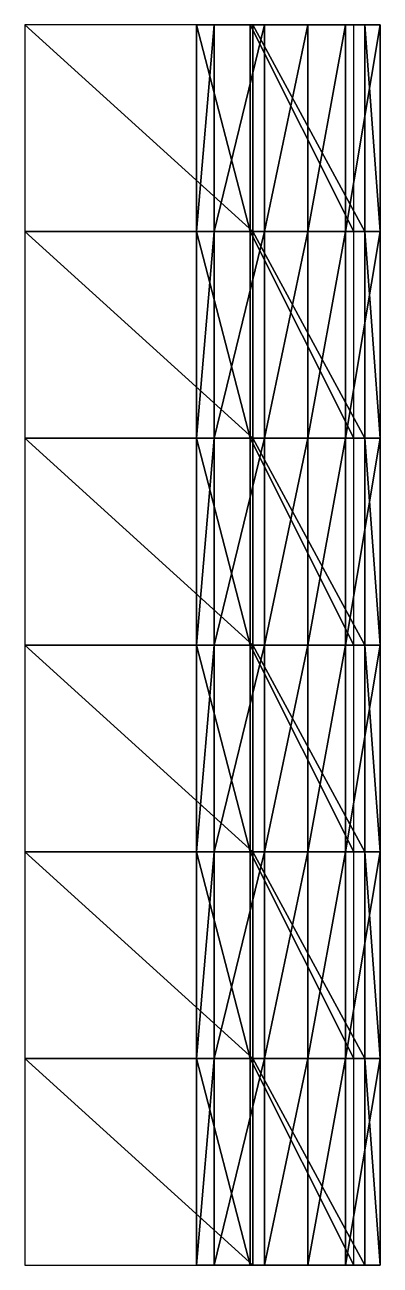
# Model space of a CAD drawing. Header units: metres. Extents: x 10.89 to 11.17, y -0.5 to 0.5.
import ezdxf

# ---------------------------------------------------------------- set-up
doc = ezdxf.new("R2010")
doc.units = ezdxf.units.M

msp = doc.modelspace()

# ---------------------------------------------------------------- linework, layer by layer
at = {"layer": 'F3Surf'}
for points in [[(10.8852, 0.3333, 2.1041), (11.069, 0.3333, 1.9203), (10.8852, 0.5, 2.1041)], [(10.8852, 0.5, 2.1041), (11.069, 0.3333, 1.9203), (11.069, 0.5, 1.9203)], [(11.0378, 0.3333, 1.0978), (11.0235, 0.3333, 0.9728), (11.0378, 0.5, 1.0978)], [(11.0378, 0.5, 1.0978), (11.0235, 0.3333, 0.9728), (11.0235, 0.5, 0.9728)], [(11.0235, 0.3333, 0.9728), (11.0667, 0.3333, 0.856), (11.0235, 0.5, 0.9728)], [(11.0235, 0.5, 0.9728), (11.0667, 0.3333, 0.856), (11.0667, 0.5, 0.856)], [(11.0782, 0.3333, 1.2329), (11.0378, 0.3333, 1.0978), (11.0782, 0.5, 1.2329)], [(11.0782, 0.5, 1.2329), (11.0378, 0.3333, 1.0978), (11.0378, 0.5, 1.0978)], [(11.0667, 0.3333, 0.856), (11.1503, 0.3333, 0.7193), (11.0667, 0.5, 0.856)], [(11.0667, 0.5, 0.856), (11.1503, 0.3333, 0.7193), (11.1503, 0.5, 0.7193)], [(11.069, 0.5, 1.9203), (11.1591, 0.3333, 1.8194), (11.1591, 0.5, 1.8194)], [(11.069, 0.3333, 1.9203), (11.1591, 0.3333, 1.8194), (11.069, 0.5, 1.9203)], [(11.1131, 0.5, 1.3797), (11.0782, 0.3333, 1.2329), (11.0782, 0.5, 1.2329)], [(11.1131, 0.3333, 1.3797), (11.0782, 0.3333, 1.2329), (11.1131, 0.5, 1.3797)], [(11.1437, 0.3333, 1.5323), (11.1131, 0.3333, 1.3797), (11.1437, 0.5, 1.5323)], [(11.1437, 0.5, 1.5323), (11.1131, 0.3333, 1.3797), (11.1131, 0.5, 1.3797)], [(11.1715, 0.3333, 1.6844), (11.1437, 0.3333, 1.5323), (11.1715, 0.5, 1.6844)], [(11.1715, 0.5, 1.6844), (11.1437, 0.3333, 1.5323), (11.1437, 0.5, 1.5323)], [(11.1591, 0.3333, 1.8194), (11.1715, 0.3333, 1.6844), (11.1591, 0.5, 1.8194)], [(11.1591, 0.5, 1.8194), (11.1715, 0.3333, 1.6844), (11.1715, 0.5, 1.6844)], [(10.8852, 0.1667, 2.1041), (11.069, 0.1667, 1.9203), (10.8852, 0.3333, 2.1041)], [(10.8852, 0.3333, 2.1041), (11.069, 0.1667, 1.9203), (11.069, 0.3333, 1.9203)], [(11.0378, 0.1667, 1.0978), (11.0235, 0.1667, 0.9728), (11.0378, 0.3333, 1.0978)], [(11.0378, 0.3333, 1.0978), (11.0235, 0.1667, 0.9728), (11.0235, 0.3333, 0.9728)], [(11.0235, 0.1667, 0.9728), (11.0667, 0.1667, 0.856), (11.0235, 0.3333, 0.9728)], [(11.0235, 0.3333, 0.9728), (11.0667, 0.1667, 0.856), (11.0667, 0.3333, 0.856)], [(11.0782, 0.1667, 1.2329), (11.0378, 0.1667, 1.0978), (11.0782, 0.3333, 1.2329)], [(11.0782, 0.3333, 1.2329), (11.0378, 0.1667, 1.0978), (11.0378, 0.3333, 1.0978)], [(11.0667, 0.1667, 0.856), (11.1503, 0.1667, 0.7193), (11.0667, 0.3333, 0.856)], [(11.0667, 0.3333, 0.856), (11.1503, 0.1667, 0.7193), (11.1503, 0.3333, 0.7193)], [(11.069, 0.1667, 1.9203), (11.1591, 0.1667, 1.8194), (11.069, 0.3333, 1.9203)], [(11.069, 0.3333, 1.9203), (11.1591, 0.1667, 1.8194), (11.1591, 0.3333, 1.8194)], [(11.1131, 0.1667, 1.3797), (11.0782, 0.1667, 1.2329), (11.1131, 0.3333, 1.3797)], [(11.1131, 0.3333, 1.3797), (11.0782, 0.1667, 1.2329), (11.0782, 0.3333, 1.2329)], [(11.1437, 0.1667, 1.5323), (11.1131, 0.1667, 1.3797), (11.1437, 0.3333, 1.5323)], [(11.1437, 0.3333, 1.5323), (11.1131, 0.1667, 1.3797), (11.1131, 0.3333, 1.3797)], [(11.1715, 0.1667, 1.6844), (11.1437, 0.1667, 1.5323), (11.1715, 0.3333, 1.6844)], [(11.1715, 0.3333, 1.6844), (11.1437, 0.1667, 1.5323), (11.1437, 0.3333, 1.5323)], [(11.1591, 0.1667, 1.8194), (11.1715, 0.1667, 1.6844), (11.1591, 0.3333, 1.8194)], [(11.1591, 0.3333, 1.8194), (11.1715, 0.1667, 1.6844), (11.1715, 0.3333, 1.6844)], [(10.8852, 0, 2.1041), (11.069, 0, 1.9203), (10.8852, 0.1667, 2.1041)], [(10.8852, 0.1667, 2.1041), (11.069, 0, 1.9203), (11.069, 0.1667, 1.9203)], [(11.0378, 0, 1.0978), (11.0235, 0, 0.9728), (11.0378, 0.1667, 1.0978)], [(11.0378, 0.1667, 1.0978), (11.0235, 0, 0.9728), (11.0235, 0.1667, 0.9728)], [(11.0235, 0, 0.9728), (11.0667, 0, 0.856), (11.0235, 0.1667, 0.9728)], [(11.0235, 0.1667, 0.9728), (11.0667, 0, 0.856), (11.0667, 0.1667, 0.856)], [(11.0782, 0, 1.2329), (11.0378, 0, 1.0978), (11.0782, 0.1667, 1.2329)], [(11.0782, 0.1667, 1.2329), (11.0378, 0, 1.0978), (11.0378, 0.1667, 1.0978)], [(11.0667, 0, 0.856), (11.1503, 0, 0.7193), (11.0667, 0.1667, 0.856)], [(11.0667, 0.1667, 0.856), (11.1503, 0, 0.7193), (11.1503, 0.1667, 0.7193)], [(11.069, 0, 1.9203), (11.1591, 0, 1.8194), (11.069, 0.1667, 1.9203)], [(11.069, 0.1667, 1.9203), (11.1591, 0, 1.8194), (11.1591, 0.1667, 1.8194)], [(11.1131, 0, 1.3797), (11.0782, 0, 1.2329), (11.1131, 0.1667, 1.3797)], [(11.1131, 0.1667, 1.3797), (11.0782, 0, 1.2329), (11.0782, 0.1667, 1.2329)], [(11.1437, 0, 1.5323), (11.1131, 0, 1.3797), (11.1437, 0.1667, 1.5323)], [(11.1437, 0.1667, 1.5323), (11.1131, 0, 1.3797), (11.1131, 0.1667, 1.3797)], [(11.1715, 0, 1.6844), (11.1437, 0, 1.5323), (11.1715, 0.1667, 1.6844)], [(11.1715, 0.1667, 1.6844), (11.1437, 0, 1.5323), (11.1437, 0.1667, 1.5323)], [(11.1591, 0, 1.8194), (11.1715, 0, 1.6844), (11.1591, 0.1667, 1.8194)], [(11.1591, 0.1667, 1.8194), (11.1715, 0, 1.6844), (11.1715, 0.1667, 1.6844)], [(10.8852, -0.1667, 2.1041), (11.069, -0.1667, 1.9203), (10.8852, 0, 2.1041)], [(10.8852, 0, 2.1041), (11.069, -0.1667, 1.9203), (11.069, 0, 1.9203)], [(11.0378, -0.1667, 1.0978), (11.0235, -0.1667, 0.9728), (11.0378, 0, 1.0978)], [(11.0378, 0, 1.0978), (11.0235, -0.1667, 0.9728), (11.0235, 0, 0.9728)], [(11.0235, -0.1667, 0.9728), (11.0667, -0.1667, 0.856), (11.0235, 0, 0.9728)], [(11.0235, 0, 0.9728), (11.0667, -0.1667, 0.856), (11.0667, 0, 0.856)], [(11.0782, -0.1667, 1.2329), (11.0378, -0.1667, 1.0978), (11.0782, 0, 1.2329)], [(11.0782, 0, 1.2329), (11.0378, -0.1667, 1.0978), (11.0378, 0, 1.0978)], [(11.0667, -0.1667, 0.856), (11.1503, -0.1667, 0.7193), (11.0667, 0, 0.856)], [(11.0667, 0, 0.856), (11.1503, -0.1667, 0.7193), (11.1503, 0, 0.7193)], [(11.069, -0.1667, 1.9203), (11.1591, -0.1667, 1.8194), (11.069, 0, 1.9203)], [(11.069, 0, 1.9203), (11.1591, -0.1667, 1.8194), (11.1591, 0, 1.8194)], [(11.1131, -0.1667, 1.3797), (11.0782, -0.1667, 1.2329), (11.1131, 0, 1.3797)], [(11.1131, 0, 1.3797), (11.0782, -0.1667, 1.2329), (11.0782, 0, 1.2329)], [(11.1437, -0.1667, 1.5323), (11.1131, -0.1667, 1.3797), (11.1437, 0, 1.5323)], [(11.1437, 0, 1.5323), (11.1131, -0.1667, 1.3797), (11.1131, 0, 1.3797)], [(11.1715, -0.1667, 1.6844), (11.1437, -0.1667, 1.5323), (11.1715, 0, 1.6844)], [(11.1715, 0, 1.6844), (11.1437, -0.1667, 1.5323), (11.1437, 0, 1.5323)], [(11.1591, -0.1667, 1.8194), (11.1715, -0.1667, 1.6844), (11.1591, 0, 1.8194)], [(11.1591, 0, 1.8194), (11.1715, -0.1667, 1.6844), (11.1715, 0, 1.6844)], [(10.8852, -0.3333, 2.1041), (11.069, -0.3333, 1.9203), (10.8852, -0.1667, 2.1041)], [(10.8852, -0.1667, 2.1041), (11.069, -0.3333, 1.9203), (11.069, -0.1667, 1.9203)], [(11.0378, -0.3333, 1.0978), (11.0235, -0.3333, 0.9728), (11.0378, -0.1667, 1.0978)], [(11.0378, -0.1667, 1.0978), (11.0235, -0.3333, 0.9728), (11.0235, -0.1667, 0.9728)], [(11.0235, -0.3333, 0.9728), (11.0667, -0.3333, 0.856), (11.0235, -0.1667, 0.9728)], [(11.0235, -0.1667, 0.9728), (11.0667, -0.3333, 0.856), (11.0667, -0.1667, 0.856)], [(11.0782, -0.3333, 1.2329), (11.0378, -0.3333, 1.0978), (11.0782, -0.1667, 1.2329)], [(11.0782, -0.1667, 1.2329), (11.0378, -0.3333, 1.0978), (11.0378, -0.1667, 1.0978)], [(11.0667, -0.3333, 0.856), (11.1503, -0.3333, 0.7193), (11.0667, -0.1667, 0.856)], [(11.0667, -0.1667, 0.856), (11.1503, -0.3333, 0.7193), (11.1503, -0.1667, 0.7193)], [(11.069, -0.3333, 1.9203), (11.1591, -0.3333, 1.8194), (11.069, -0.1667, 1.9203)], [(11.069, -0.1667, 1.9203), (11.1591, -0.3333, 1.8194), (11.1591, -0.1667, 1.8194)], [(11.1131, -0.3333, 1.3797), (11.0782, -0.3333, 1.2329), (11.1131, -0.1667, 1.3797)], [(11.1131, -0.1667, 1.3797), (11.0782, -0.3333, 1.2329), (11.0782, -0.1667, 1.2329)], [(11.1437, -0.3333, 1.5323), (11.1131, -0.3333, 1.3797), (11.1437, -0.1667, 1.5323)], [(11.1437, -0.1667, 1.5323), (11.1131, -0.3333, 1.3797), (11.1131, -0.1667, 1.3797)], [(11.1715, -0.3333, 1.6844), (11.1437, -0.3333, 1.5323), (11.1715, -0.1667, 1.6844)], [(11.1715, -0.1667, 1.6844), (11.1437, -0.3333, 1.5323), (11.1437, -0.1667, 1.5323)], [(11.1591, -0.3333, 1.8194), (11.1715, -0.3333, 1.6844), (11.1591, -0.1667, 1.8194)], [(11.1591, -0.1667, 1.8194), (11.1715, -0.3333, 1.6844), (11.1715, -0.1667, 1.6844)], [(10.8852, -0.5, 2.1041), (11.069, -0.5, 1.9203), (10.8852, -0.3333, 2.1041)], [(10.8852, -0.3333, 2.1041), (11.069, -0.5, 1.9203), (11.069, -0.3333, 1.9203)], [(11.0378, -0.5, 1.0978), (11.0235, -0.5, 0.9728), (11.0378, -0.3333, 1.0978)], [(11.0378, -0.3333, 1.0978), (11.0235, -0.5, 0.9728), (11.0235, -0.3333, 0.9728)], [(11.0235, -0.5, 0.9728), (11.0667, -0.5, 0.856), (11.0235, -0.3333, 0.9728)], [(11.0235, -0.3333, 0.9728), (11.0667, -0.5, 0.856), (11.0667, -0.3333, 0.856)], [(11.0782, -0.5, 1.2329), (11.0378, -0.5, 1.0978), (11.0782, -0.3333, 1.2329)], [(11.0782, -0.3333, 1.2329), (11.0378, -0.5, 1.0978), (11.0378, -0.3333, 1.0978)], [(11.0667, -0.5, 0.856), (11.1503, -0.5, 0.7193), (11.0667, -0.3333, 0.856)], [(11.0667, -0.3333, 0.856), (11.1503, -0.5, 0.7193), (11.1503, -0.3333, 0.7193)], [(11.069, -0.5, 1.9203), (11.1591, -0.5, 1.8194), (11.069, -0.3333, 1.9203)], [(11.069, -0.3333, 1.9203), (11.1591, -0.5, 1.8194), (11.1591, -0.3333, 1.8194)], [(11.1131, -0.5, 1.3797), (11.0782, -0.5, 1.2329), (11.1131, -0.3333, 1.3797)], [(11.1131, -0.3333, 1.3797), (11.0782, -0.5, 1.2329), (11.0782, -0.3333, 1.2329)], [(11.1437, -0.5, 1.5323), (11.1131, -0.5, 1.3797), (11.1437, -0.3333, 1.5323)], [(11.1437, -0.3333, 1.5323), (11.1131, -0.5, 1.3797), (11.1131, -0.3333, 1.3797)], [(11.1715, -0.5, 1.6844), (11.1437, -0.5, 1.5323), (11.1715, -0.3333, 1.6844)], [(11.1715, -0.3333, 1.6844), (11.1437, -0.5, 1.5323), (11.1437, -0.3333, 1.5323)], [(11.1591, -0.5, 1.8194), (11.1715, -0.5, 1.6844), (11.1591, -0.3333, 1.8194)], [(11.1591, -0.3333, 1.8194), (11.1715, -0.5, 1.6844), (11.1715, -0.3333, 1.6844)]]:
    msp.add_3dface(points, dxfattribs=at)

doc.saveas('drawing.dxf')
